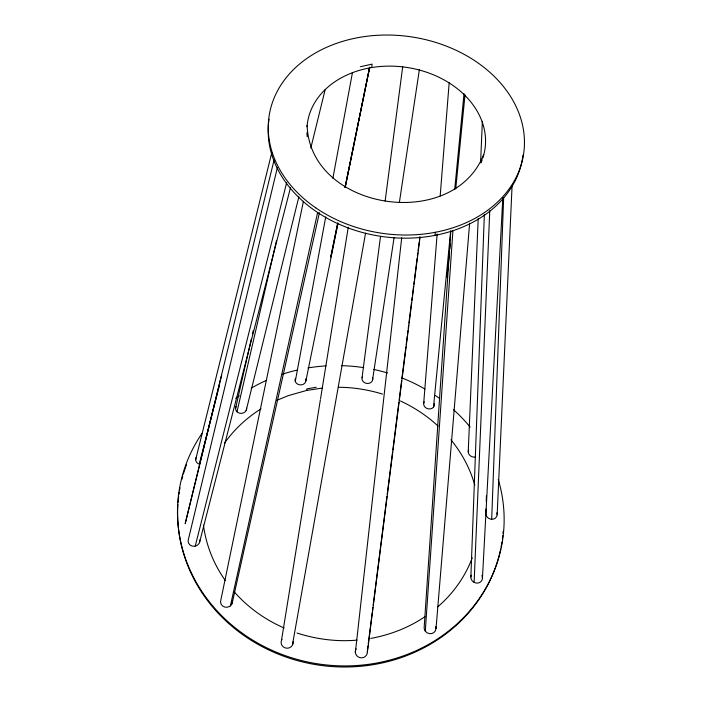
<?xml version="1.0" encoding="UTF-8"?>
<svg xmlns="http://www.w3.org/2000/svg" width="702" height="702" viewBox="0 0 702 702"><rect width="100%" height="100%" fill="white"/><g stroke="black" fill="none" stroke-linecap="round" stroke-linejoin="round"><path stroke-width="1.05" d="M486.021 508.968L485.898 513.337A5.73 5.125 23.3 0 0 490.742 519.155L491.69 519.278A5.73 5.125 23.3 0 0 496.867 512.785M486.24 501.316L486.389 495.849M470.866 576.965L484.362 214.294M491.69 519.278L503.65 197.771M468.234 451.676L478.202 218.612M480.589 162.864L482.362 121.332M481.853 575.517A5.897 5.397 27 0 1 480.765 581.739A5.897 5.397 27 0 1 474.122 582.353L489.768 210.679M497.165 514.741L512.083 185.6M482.449 578.194L502.816 197.903M450.816 231.002L424.166 627.483A6.011 5.66 28.3 0 0 424.771 630.264L425.289 631.116A6.011 5.66 28.3 0 0 435.767 626.596M425.289 631.116L452.948 230.3M276.711 400.403L288.373 395.595L306.686 390.435L306.809 388.917L316.233 387.241M423.701 403.202L437.153 234.029M440.18 195.919L449.175 82.669M436.03 628.483L469.629 223.254M433.485 407.204L450.658 230.993M454.685 189.628L464.022 93.787M447.016 277.15L449.605 250.956M449.824 248.771L450.359 243.313M455.747 188.741L465.005 94.884M420.033 237.276L367.365 652.316A6.055 5.844 20.5 0 1 361.6 657.827A6.055 5.844 20.5 0 1 355.352 652.553L401.693 237.855M371.709 67.567L372.104 64.11L360.442 66.716M367.453 650.263L367.997 645.972M368.269 643.831L372.2 612.767M372.472 610.617L372.885 607.405M373.157 605.264L380.633 546.209M380.774 545.129L386.942 496.472M387.214 494.305L392.558 452.114M392.83 449.947L398.868 402.307M399.148 400.131L401.623 380.581M401.895 378.404L405.888 346.902M406.168 344.726L407.265 336.039M407.546 333.862L407.959 330.607M408.231 328.431L408.643 325.175M408.915 322.999L411.512 302.509M411.784 300.351L412.197 297.113M412.469 294.954L413.566 286.328M413.838 284.17L414.25 280.94M414.522 278.782L417.12 258.292M417.392 256.133L417.804 252.895M418.076 250.737L419.164 242.111M419.445 239.952L419.849 236.714M394.041 237.855L372.455 380.51A5.405 4.677 8.8 0 1 366.014 383.266A5.405 4.677 8.8 0 1 362.048 377.773L380.51 236.469M385.152 200.93L402.72 66.523M399.377 202.439L419.384 69.542M365.567 233.125L292.357 645.34A6.055 5.853 -2.6 0 1 284.477 647.613A6.055 5.853 -2.6 0 1 281.52 640.233L320.384 399.754M320.56 398.675L348.262 227.264M305.73 378.957L305.765 379.071A5.441 4.721 3.8 0 1 301.948 384.766A5.441 4.721 3.8 0 1 295.279 381.397L325.737 216.9M332.888 178.247L352.448 72.596M337.899 223.912L305.905 380.844M345.279 187.46L369.585 67.366L345.007 187.425M434.854 235.407L435.494 232.248M337.811 222.78L330.765 257.099L337.557 223.868M345.077 187.39L369.743 67.269M303.422 201.307L220.928 599.648A6.02 5.669 -11.6 0 0 229.572 606.431L230.396 605.861A6.02 5.669 -11.6 0 0 232.476 600.78M232.108 603.553L319.419 212.68M230.396 605.861L317.655 212.408M235.591 408.292L251.272 339.171M252.483 333.854L253.203 330.668M236.995 411.793L276.404 240.962M277.351 167.69L188.478 539.066A5.906 5.414 -10.6 0 0 194.261 546.261L195.244 546.112A5.906 5.414 -10.6 0 0 199.807 539.952M274.175 159.67L185.196 523.631L221.683 375.043M298.833 196.902L246.174 410.521M310.81 148.061L325.149 89.663M195.674 459.661L271.797 152.667M195.244 546.112L286.697 182.529M217.945 391.146L199.254 464.154L198.394 463.785A5.695 5.072 -5.8 0 1 196.279 457.213M218.489 389.031L219.296 385.854M199.482 542.611L290.514 187.566M388.022 661.565L388.329 660.468M362.048 377.773L362.276 377.018M472.271 557.774C465.224 576.702 453.088 593.629 437.829 606.8M483.625 154.677C452.667 232.423 309.977 210.117 307.116 125.395M281.52 640.224L281.967 639.346M224.403 443.313C234.091 429.466 246.753 417.778 261.056 408.827M425.105 616.567C408.845 627.685 390.084 634.88 370.744 638.434M306.686 390.435L322.437 388.048M357.072 640.127C336.846 641.909 316.321 639.285 297.034 633.028M338.399 387.293C353.36 387.276 368.269 389.742 382.564 394.094M284.161 628.009C265.102 619.734 247.753 607.335 234.082 591.654M400.456 400.965C414.162 407.379 426.991 415.742 438.066 426.088M474.122 582.353L473.288 581.826A5.897 5.397 27 0 1 471.261 575.219M450.93 439.777C461.819 453.08 470.147 468.567 474.789 485.135M225.351 580.572C213.689 564.224 206.037 545.006 203.431 525.087M295.279 381.397L295.103 380.616A5.441 4.721 3.8 0 1 295.472 378.334M367.313 651.333L367.365 652.316M355.352 652.553L355.309 651.57A6.055 5.844 20.5 0 1 356.151 648.832M498.253 479.44A163.61 149.868 8.3 0 1 317.655 663.82A163.61 149.868 8.3 0 1 201.886 433.599M235.749 398.385A163.61 149.868 8.3 0 1 239.294 395.805M251.158 388.197A163.61 149.868 8.3 0 1 266.348 380.423M282.327 374.236A163.61 149.868 8.3 0 1 296.946 370.13M307.897 367.945A163.61 149.868 8.3 0 1 326.088 365.9M341.391 365.645A163.61 149.868 8.3 0 1 363.759 367.646M373.806 369.48A163.61 149.868 8.3 0 1 387.653 373.016M402.097 378.009A163.61 149.868 8.3 0 1 424.973 389.031M435.284 395.463A163.61 149.868 8.3 0 1 439.426 398.359M453.545 409.722A163.61 149.868 8.3 0 1 470.164 427.079M372.464 377.448A5.405 4.677 8.8 0 1 372.674 379.756M246.656 408.169A5.546 4.853 -1.2 0 1 240.084 413.311A5.546 4.853 -1.2 0 1 236.135 406.449M434.362 403.501A5.458 4.739 13.8 0 1 428.387 408.889A5.458 4.739 13.8 0 1 424.219 401.781M475.482 456.949A5.572 4.896 18.7 0 1 469.761 455.256A5.572 4.896 18.7 0 1 468.611 449.982M293.164 641.61A6.055 5.853 -2.6 0 1 292.795 644.462M501.948 542.155A163.268 149.64 8.3 0 1 501.079 547.069M500.684 549.025A163.268 149.64 8.3 0 1 320.314 665.329A163.268 149.64 8.3 0 1 177.913 504.361M178.062 502.369A163.268 149.64 8.3 0 1 178.668 496.402M178.94 494.331A163.268 149.64 8.3 0 1 179.256 492.163M179.615 490.005A163.268 149.64 8.3 0 1 180.002 487.855M181.897 479.334A163.268 149.64 8.3 0 1 182.739 476.175M183.345 474.087A163.268 149.64 8.3 0 1 186.469 464.812M503.211 531.291A163.268 149.64 8.3 0 1 503.027 533.467M502.807 535.644A163.268 149.64 8.3 0 1 502.413 538.899M522.999 155.142A128.247 99.14 8.3 0 1 385.521 236.969A128.247 99.14 8.3 0 1 268.454 124.254M268.655 122.209A128.247 99.14 8.3 0 1 269.068 119.156M482.186 159.854A89.716 69.314 8.3 0 1 481.063 162.662M307.213 136.776A89.716 69.314 8.3 0 1 306.914 132.757M307.028 126.781A89.716 69.314 8.3 0 1 409.731 67.901A89.716 69.314 8.3 0 1 482.853 157.959M315.768 207.853A128.659 99.298 8.3 0 0 522.902 157.941A128.659 99.298 8.3 0 0 350.377 39.268A128.659 99.298 8.3 0 0 315.768 207.853"/></g></svg>
